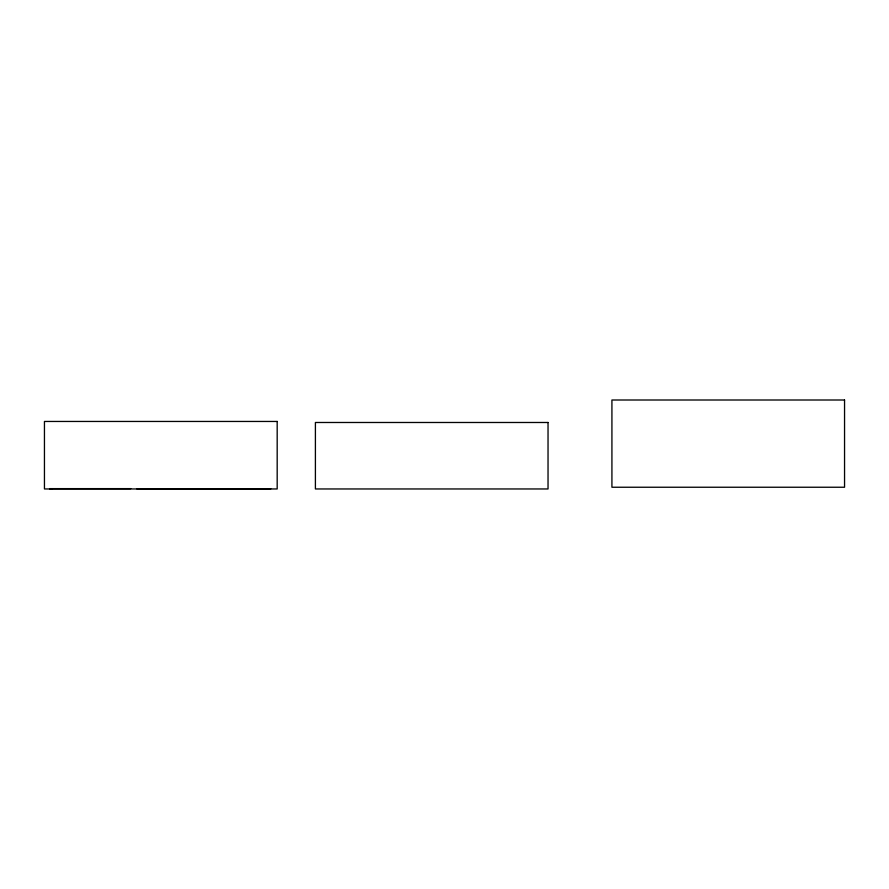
<?xml version="1.0" encoding="UTF-8"?>
<svg xmlns="http://www.w3.org/2000/svg" width="889" height="889" viewBox="0 0 889 889"><rect width="100%" height="100%" fill="white"/><g stroke="black" fill="none" stroke-linecap="round" stroke-linejoin="round"><path stroke-width="1.33" d="M49.74 488.639L130.739 488.628M49.651 488.994L51.729 488.983M182.167 488.994L184.245 488.994M136.839 488.828L270.801 488.828M844.55 400.006L611.921 400.006L611.921 487.239L844.55 487.239L844.55 400.006M277.179 421.453L44.45 421.453L44.45 488.961L277.179 488.961L277.179 421.453M548.035 422.486L315.406 422.486L315.406 488.961L548.035 488.961L548.035 422.486"/></g></svg>
